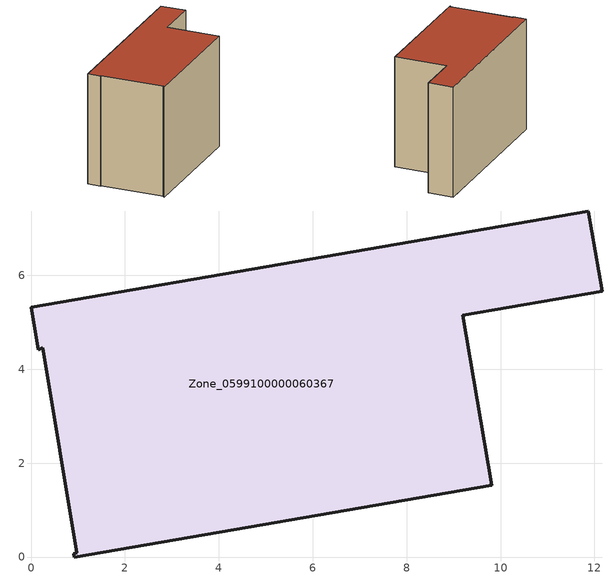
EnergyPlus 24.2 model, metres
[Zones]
Zone_0599100000060367
 floor ground (C_G): 0.97,0.09 0.24,4.46 0.16,4.42 0,5.32 11.87,7.37 12.17,5.66 9.19,5.15 9.82,1.53 0.92,0 0.91,0.07 z0
 wall outside (C_F): 0.92,0 9.82,1.53 9.19,5.15 12.17,5.66 11.87,7.37 0,5.32 0.16,4.42 0.24,4.46 0.97,0.09 0.91,0.07 0.92,0 z0:7.76
 roof outside (C_R): 0.24,4.46 0.97,0.09 0.91,0.07 0.92,0 9.82,1.53 9.19,5.15 12.17,5.66 11.87,7.37 0,5.32 0.16,4.42 z7.76
[BUILDING]
Pand.0599100000060367: North Axis=0; Terrain=City; Loads Convergence Tolerance Value=0.04; Temperature Convergence Tolerance Value=0.4; Solar Distribution=FullExterior; Maximum Number of Warmup Days=25; Minimum Number of Warmup Days=1
[Site:Location]
Rotterdam.The.Hague.AP_ZH_NLD Design_Conditions: Latitude=51.96; Longitude=4.45; Time Zone=1; Elevation=-4.5
[SITE:GROUNDTEMPERATURE:BUILDINGSURFACE]
18, 18, 18, 18, 18, 18, 18, 18, 18, 18, 18, 18
[MATERIAL] Thermal Absorptance=0.9; Solar Absorptance=0.7; Visible Absorptance=0.7
Name | Roughness | Thickness | Conductivity | Density | Specific Heat
G.TI.1975-1991 | MediumSmooth | 0.15 | 0.288461 | 540 | 1210
F.TI.1975-1991 | Rough | 0.3 | 0.230769 | 1920 | 840
R.TI.1975-1991 | MediumRough | 0.2 | 0.153846 | 1500 | 1000
[CONSTRUCTION]
C_G: G.TI.1975-1991
C_F: F.TI.1975-1991
C_R: R.TI.1975-1991
[ZONE]
Zone_0599100000060367: Type=1; Multiplier=1; Ceiling Height=Autocalculate; Volume=Autocalculate; Floor Area=autocalculate; Part of Total Floor Area=Yes
[ZONEINFILTRATION:DESIGNFLOWRATE]
Infil_Zone_0599100000060367: Zone or ZoneList or Space or SpaceList=Zone_0599100000060367; Schedule=AlwaysOn; Design Flow Rate Calculation Method=Flow/Area; Flow Rate per Floor Area=0.003; Constant Term Coefficient=1; Temperature Term Coefficient=0; Velocity Term Coefficient=0; Velocity Squared Term Coefficient=0
[HVACTEMPLATE:ZONE:IDEALLOADSAIRSYSTEM]
Zone_0599100000060367: Maximum Heating Supply Air Temperature=50; Minimum Cooling Supply Air Temperature=13; Maximum Heating Supply Air Humidity Ratio=0.0156; Minimum Cooling Supply Air Humidity Ratio=0.0077; Heating Limit=NoLimit; Cooling Limit=NoLimit; Dehumidification Control Type=ConstantSensibleHeatRatio; Cooling Sensible Heat Ratio=0.7; Dehumidification Setpoint=60; Humidification Control Type=None; Humidification Setpoint=30; Outdoor Air Method=None; Outdoor Air Flow Rate per Person=0.00944; Outdoor Air Flow Rate per Zone Floor Area=0; Outdoor Air Flow Rate per Zone=0; Demand Controlled Ventilation Type=None; Outdoor Air Economizer Type=NoEconomizer; Heat Recovery Type=None; Sensible Heat Recovery Effectiveness=0.7; Latent Heat Recovery Effectiveness=0.65
[ZONECONTROL:THERMOSTAT]
ThermostatControl_Zone_0599100000060367: Zone or ZoneList=Zone_0599100000060367; Control Type Schedule=DualSetpointControlType; Control 1=Thermostat_Zone_0599100000060367; Temperature Difference Between Cutout And Setpoint=0
[THERMOSTATSETPOINT:DUALSETPOINT]
Thermostat_Zone_0599100000060367: Heating Setpoint Temperature Schedule=HeatingSetpoint_Zone_0599100000060367; Cooling Setpoint Temperature Schedule=CoolingSetpoint_Zone_0599100000060367
[SCHEDULE:COMPACT]
HeatingSetpoint_Zone_0599100000060367: Through: 12/31, For: AllDays, Until: 24:00, 21
CoolingSetpoint_Zone_0599100000060367: Through: 12/31, For: AllDays, Until: 24:00, 24
DualSetpointControlType: Through: 12/31, For: AllDays, Until: 24:00, 4
AlwaysOn: Through: 12/31, For: AllDays, Until: 24:00, 1
